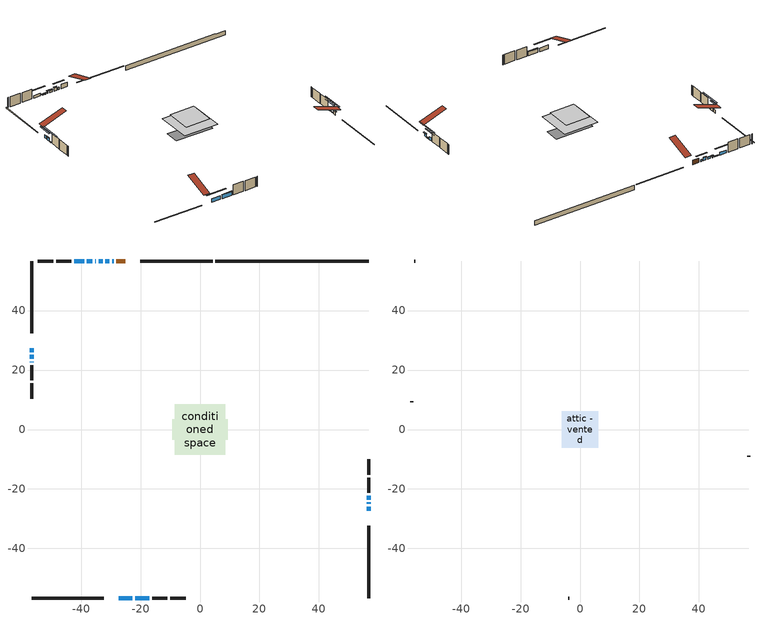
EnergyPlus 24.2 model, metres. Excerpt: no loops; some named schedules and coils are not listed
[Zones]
conditioned space
 floor outside (Floor1 construction): -2.4,-2.4 -2.4,2.4 2.4,2.4 2.4,-2.4 z0.77
 floor adiabatic (AdiabaticFloorConstruction): -8.48,-8.48 -8.48,8.48 8.48,8.48 8.48,-8.48 z3.21
 floor foundation (Slab1 construction): -9.37,-3.51 -9.37,3.51 9.37,3.51 9.37,-3.51 z-1.52
 wall outside (RimJoist1 construction): 4.24,56.68 -20.1,56.68 / -56.68,-56.68 -32.34,-56.68 / -56.68,56.68 -56.68,32.34 / 56.68,-56.68 56.68,-32.34 z0.77:1.07
 wall outside (AdiabaticWallConstruction 1): -25.12,56.68 -28.16,56.68 z0.77:2.8
 wall outside (AdiabaticWallConstruction): -29.08,56.68 -29.59,56.68 / -32.76,56.68 -34.08,56.68 / -35.01,56.68 -35.27,56.68 z0.77:1.79; -27.32,-56.68 -22.72,-56.68 z0.77:2.6; -56.68,27.33 -56.68,26.04 / 56.68,-23.55 56.68,-22.26 z0.77:2.3; 56.68,-27.33 56.68,-25.99 / -56.68,25.11 -56.68,23.77 z0.77:2.36; -30.52,56.68 -31.84,56.68 z0.77:2.34; -21.79,-56.68 -16.99,-56.68 z0.77:2.67; 56.68,-25.06 56.68,-24.48 / -56.68,22.85 -56.68,22.55 z0.77:1.12; -36.19,56.68 -38.02,56.68 z0.77:1.02; -38.95,56.68 -42.34,56.68 z0.77:2.12
 wall outside (Wall1 construction): -43.27,56.68 -48.4,56.68 / -16.07,-56.68 -10.94,-56.68 / -56.68,21.62 -56.68,16.49 / 56.68,-21.34 56.68,-16.21 z0.77:5.65
 wall outside (Wall2 construction): -49.33,56.68 -54.53,56.68 / -10.01,-56.68 -4.81,-56.68 / -56.68,15.57 -56.68,10.37 / 56.68,-15.28 56.68,-10.08 z0.77:5.65
 wall foundation (FoundationWall1 construction): 5.17,56.68,-1.52 5.17,56.68,0.77 51.53,56.68,0.77 51.53,56.68,0.71 56.68,56.68,0.71 56.68,56.68,-1.52
 window (WindowConstruction 8): -29.08,56.68 -29.59,56.68 z0.77:1.78
 window (WindowConstruction 2): -27.32,-56.68 -22.72,-56.68 z0.77:2.6
 window (WindowConstruction 3): -56.68,27.32 -56.68,26.04 z0.77:2.3
 window (WindowConstruction 4): 56.68,-27.32 56.68,-25.99 z0.77:2.36
 window (WindowConstruction 5): -30.52,56.68 -31.84,56.68 z0.77:2.34
 window (WindowConstruction 6): -21.79,-56.68 -16.99,-56.68 z0.77:2.67
 window (WindowConstruction 7): -56.68,25.11 -56.68,23.77 z0.77:2.36
 window (WindowConstruction 12): 56.68,-25.06 56.68,-24.48 z0.77:1.11
 window (WindowConstruction 13): -56.68,22.84 -56.68,22.55 z0.77:1.11
 window (WindowConstruction 9): -32.76,56.68 -34.08,56.68 z0.77:1.78
 window (WindowConstruction 10): -35.01,56.68 -35.26,56.68 z0.77:1.78
 window (WindowConstruction 11): -36.19,56.68 -38.02,56.68 z0.77:1.02
 window (WindowConstruction): 56.68,-23.55 56.68,-22.26 z0.77:2.3
 window (WindowConstruction 1): -38.95,56.68 -42.34,56.68 z0.77:2.12
 door (Door): -25.12,56.68 -28.16,56.68 z0.77:2.8
 ceiling adiabatic (AdiabaticFloorConstruction): 8.48,-8.48 8.48,8.48 -8.48,8.48 -8.48,-8.48 z3.21
attic - vented
 floor to conditioned space (Floor2 construction Reversed): -6.15,-6.15 -6.15,6.15 6.15,6.15 6.15,-6.15 z5.65
 wall outside (Wall3 construction): -55.46,56.68 -55.75,56.68 / -3.88,-56.68 -3.59,-56.68 / -56.68,9.44 -56.68,9.14 / 56.68,-9.15 56.68,-8.86 z0.77:5.65
 roof outside (Roof1 construction): -24.19,56.68,5.65 -24.19,44.71,9.64 -21.03,44.71,9.64 -21.03,56.68,5.65; -28.25,-56.68,5.65 -28.25,-44.71,9.64 -31.41,-44.71,9.64 -31.41,-56.68,5.65; -56.68,28.25,5.65 -44.71,28.25,9.64 -44.71,31.41,9.64 -56.68,31.41,5.65; 56.68,-28.25,5.65 44.71,-28.25,9.64 44.71,-31.41,9.64 56.68,-31.41,5.65
shading: -32.23,56.68 -26.45,56.68 -26.45,57.09 -32.23,57.09 z4.42; -20.08,-56.68 -29.96,-56.68 -29.96,-57.09 -20.08,-57.09 z5.24; -56.68,23.4 -56.68,29.96 -57.09,29.96 -57.09,23.4 z4.94; 56.68,-25.79 56.68,-27.53 57.09,-27.53 57.09,-25.79 z2.57; -32.04,56.68 -30.32,56.68 -30.32,57.09 -32.04,57.09 z2.54; -16.79,-56.68 -21.99,-56.68 -21.99,-57.09 -16.79,-57.09 z2.87; -56.68,23.57 -56.68,25.31 -57.09,25.31 -57.09,23.57 z2.57; 56.68,-19.4 56.68,-30.14 57.09,-30.14 57.09,-19.4 z6.2; -56.68,17.47 -56.68,27.92 -57.09,27.92 -57.09,17.47 z6.2; -34.28,56.68 -32.56,56.68 -32.56,57.09 -34.28,57.09 z1.99; -35.46,56.68 -34.81,56.68 -34.81,57.09 -35.46,57.09 z1.99; -38.22,56.68 -35.99,56.68 -35.99,57.09 -38.22,57.09 z1.22; 56.68,-19.63 56.68,-26.19 57.09,-26.19 57.09,-19.63 z4.94; -44.98,56.68 -36.31,56.68 -36.31,57.09 -44.98,57.09 z4.76
[Building]
Building 1: Terrain=Suburbs
[Site:Location]
Montreal Intl AP_QC: Latitude {deg}=45.47; Longitude {deg}=-73.74; Time Zone {hr}=-5; Elevation {m}=36; Keep Site Location Information=Yes
[Site:GroundTemperature:Shallow]
2.07863, -0.316383, -0.508184, 0.628371, 5.19101, 9.73239, 13.6695, 16.1636, 16.3755, 14.347, 10.5102, 6.10817
[Site:WaterMainsTemperature]
Calculation Method=Schedule; Temperature Schedule=mains temperature schedule
[Material] Roughness=Rough; Thermal Absorptance=0.9
Name | Thickness {m} | Conductivity {W/m-K} | Density {kg/m3} | Specific Heat {J/kg-K} | Solar Absorptance | Visible Absorptance
asphalt or fiberglass shingles | 0.00635 | 0.162714 | 1121.4 | 1465.45 | 0.84 | 0.84
ceiling loosefill ins | 0.254 | 0.0480833 | 16.02 | 1046.75 | 0.7 | 0.7
ceiling stud and cavity | 0.1397 | 0.0997951 | 65.682 | 1177.47 | 0.7 | 0.7
concrete 4.0 in. | 0.1016 | 1.803125 | 2242.8 | 837.4 | 0.7 | 0.7
concrete 8.0 in. | 0.2032 | 1.803125 | 2242.8 | 837.4 | 0.7 | 0.7
door material | 0.04445 | 0.0451087 | 512.64 | 1214.23 | 0.7 | 0.7
exterior vertical ins | 0.0713252 | 0.029427 | 32.04 | 1214.23 | 0.7 | 0.7
floor covering | 0.0127 | 0.0433444 | 54.468 | 1339.84 | 0.6 | 0.6
floor rigid ins; rim joist rigid ins; wall rigid ins | 0.051816 | 0.029427 | 32.04 | 1214.23 | 0.7 | 0.7
floor rigid ins 1; wall rigid ins 1 | 0.512978 | 0.029427 | 32.04 | 1214.23 | 0.7 | 0.7
floor stud and cavity | 0.1397 | 0.0954497 | 92.3553 | 1139.71 | 0.7 | 0.7
floor stud and cavity 1 | 0.1397 | 1.75129 | 37.0049 | 1207.88 | 0.7 | 0.7
furniture material conditioned space 1 | 0.1524 | 0.115458 | 640.8 | 1214.23 | 0.6 | 0.6
gypsum board | 0.0127 | 0.160291 | 801 | 837.4 | 0.6 | 0.6
gypsum board 1 | 0.0127 | 0.160291 | 801 | 837.4 | 0.7 | 0.7
osb sheathing 0.5 in. | 0.0127 | 0.115458 | 512.64 | 1214.23 | 0.7 | 0.7
osb sheathing 0.75 in. | 0.01905 | 0.115458 | 512.64 | 1214.23 | 0.7 | 0.7
osb sheathing 2.0 in. | 0.0508 | 0.115458 | 512.64 | 1214.23 | 0.7 | 0.7
rim joist stud and cavity | 0.0508 | 0.0347766 | 125.044 | 1163.47 | 0.6 | 0.6
slab rigid ins | 0.0444954 | 0.029427 | 32.04 | 1214.23 | 0.7 | 0.7
wall stud and cavity | 0.1397 | 0.157732 | 139.0536 | 1170.24 | 0.7 | 0.7
wall stud and cavity 1 | 0.1397 | 0.158362 | 139.0536 | 1170.24 | 0.7 | 0.7
wall stud and cavity 2 | 0.0889 | 6.1454 | 50.32683 | 1063.81 | 0.6 | 0.6
wall stud and cavity 3 | 0.0889 | 0.380278 | 52.3479 | 1209.89 | 0.7 | 0.7
wall stud and cavity 4 | 0.0889 | 0.391764 | 83.0341 | 1211.67 | 0.7 | 0.7
wood siding | 0.0254 | 0.102417 | 544.68 | 1172.36 | 0.74 | 0.74
wood siding 1 | 0.00254 | 0.102417 | 544.68 | 1172.36 | 0.74 | 0.74
wood siding 2; wood siding 3; wood siding 4 | 0.0254 | 0.102417 | 544.68 | 1172.36 | 0.7 | 0.7
[WindowMaterial:SimpleGlazingSystem]
Name | U-Factor {W/m2-K} | Solar Heat Gain Coefficient
WindowMaterial | 2.9077 | 0.68
WindowMaterial 1 | 2.91963 | 0.67
WindowMaterial 2 | 3.44427 | 0.71
WindowMaterial 3 | 2.904297 | 0.68
WindowMaterial 4 | 2.906 | 0.68
WindowMaterial 5 | 3.420995 | 0.71
WindowMaterial 6 | 3.09962 | 0.49
WindowMaterial 7 | 2.92644 | 0.66
WindowMaterial 8 | 3.10416 | 0.5
WindowMaterial 9 | 5.76658 | 0.53
[Construction]
AdiabaticFloorConstruction: floor stud and cavity 1, floor rigid ins 1, osb sheathing 0.75 in., floor covering
AdiabaticWallConstruction: wood siding 3, wall rigid ins 1, wall stud and cavity 3, gypsum board
AdiabaticWallConstruction 1: wood siding 4, wall rigid ins 1, wall stud and cavity 3, gypsum board
Door: door material
Floor1 construction: floor stud and cavity, floor rigid ins, osb sheathing 0.75 in., floor covering
Floor2 construction Reversed: gypsum board, ceiling stud and cavity, ceiling loosefill ins
FoundationWall1 construction: concrete 8.0 in., gypsum board 1
furniture construction conditioned space 1: furniture material conditioned space 1
PartitionWallConstruction: gypsum board, wall stud and cavity 4, gypsum board
RimJoist1 construction: wood siding 2, rim joist rigid ins, osb sheathing 2.0 in., rim joist stud and cavity
Roof1 construction: asphalt or fiberglass shingles
Slab1 construction: slab rigid ins, concrete 4.0 in.
Wall1 construction: wood siding, wall rigid ins, osb sheathing 0.5 in., wall stud and cavity, gypsum board
Wall2 construction: wood siding, wall rigid ins, osb sheathing 0.5 in., wall stud and cavity 1, gypsum board
Wall3 construction: wood siding 1, wall stud and cavity 2
WindowConstruction; WindowConstruction 3: WindowMaterial
WindowConstruction 1: WindowMaterial 1
WindowConstruction 10; WindowConstruction 8: WindowMaterial 6
WindowConstruction 11: WindowMaterial 8
WindowConstruction 12; WindowConstruction 13: WindowMaterial 9
WindowConstruction 2: WindowMaterial 2
WindowConstruction 4; WindowConstruction 7: WindowMaterial 3
WindowConstruction 5: WindowMaterial 4
WindowConstruction 6: WindowMaterial 5
WindowConstruction 9: WindowMaterial 7
[Zone] Multiplier=1; Part of Total Floor Area=Yes
Name | Volume {m3}
attic - vented | 97.8527
conditioned space | 1047.8
[Space]
Name | Zone | Volume {m3}
attic - vented 1 | attic - vented | 97.8527
conditioned space 1 | conditioned space | 1047.8
[ZoneInfiltration:EffectiveLeakageArea]
infil attic - vented 1: Zone or Space=attic - vented 1; Schedule=Always On Discrete; Effective Air Leakage Area {cm2}=6042.4; Stack Coefficient=0.000616608; Wind Coefficient=1.67774e-05
[ZoneMixing]
whole house fan mix: Zone or Space=attic - vented; Schedule=Always On Continuous; Design Flow Rate Calculation Method=Flow/Zone; Design Flow Rate {m3/s}=0; Source Zone or Space=conditioned space
[SurfaceProperty:ExposedFoundationPerimeter]
Slab1: Exposed Perimeter Calculation Method=TotalExposedPerimeter; Total Exposed Perimeter {m}=51.511
[InternalMass] Zone or ZoneList=conditioned space; Space or SpaceList=conditioned space 1
Name | Construction | Surface Area {m2}
furniture mass conditioned space 1 | furniture construction conditioned space 1 | 176.844
partition wall mass | PartitionWallConstruction | 442.11
[Lights]
interior lighting: Zone or ZoneList or Space or SpaceList=conditioned space 1; Schedule=interior lighting schedule; Design Level Calculation Method=LightingLevel; Lighting Level {W}=343.2; Return Air Fraction=0; Fraction Radiant=0.6; Fraction Visible=0.2; Fraction Replaceable=1
[People]
occupants: Zone or ZoneList or Space or SpaceList=conditioned space 1; Number of People Schedule=occupants schedule; Number of People Calculation Method=People; Number of People=3; Fraction Radiant=0.314171; Sensible Heat Fraction=0.56303; Activity Level Schedule=occupants activity schedule; Carbon Dioxide Generation Rate {m3/s-W}=0; Enable ASHRAE 55 Comfort Warnings=No; Mean Radiant Temperature Calculation Type=EnclosureAveraged
[ElectricEquipment] Zone or ZoneList or Space or SpaceList=conditioned space 1; Design Level Calculation Method=EquipmentLevel
Name | Schedule | Design Level {W} | Fraction Latent | Fraction Radiant | Fraction Lost
clothes dryer | clothes dryer schedule | 140.772 | 0.015 | 0.081 | 0.85
clothes washer | clothes washer schedule | 32.1985 | 0.03 | 0.162 | 0.7
cooking range | cooking range schedule | 215.147 | 0.08 | 0.432 | 0.2
dishwasher | dishwasher schedule | 66.8632 | 0.3 | 0.18 | 0.4
fridge | fridge schedule | 72.9452 | 0 | 0.6 | 0
mech vent house fan | mech vent house fan schedule | 14.2 | 0 | 0 | 1
mech vent house fan cfis | mech vent house fan cfis schedule | 0 | 0 | 0 | 0
misc plug loads | misc plug loads schedule | 494.7 | 0.045 | 0.513 | 0.1
whole house fan | Always On Discrete | 0 | 0 | 0 | 1
[OtherEquipment] Zone or ZoneList or Space or SpaceList=conditioned space 1; Design Level Calculation Method=EquipmentLevel
Name | Fuel Type | Schedule | Design Level {W} | Fraction Latent | Fraction Radiant | Fraction Lost
clothes dryer 1 | Electricity | clothes dryer schedule | 0 | 0.015 | 0.081 | 0.85
cooking range 1 | Electricity | cooking range schedule | 0 | 0.08 | 0.432 | 0.2
general water use latent | None | general water use schedule | 62.594 | 1 | 0 | 0
general water use sensible | None | general water use schedule | -61.6891 | 0 | 0.6 | 0
mech vent house fan latent load | None | Always On Discrete | 0 | 1 | 0 | 0
mech vent house fan sensible load | None | Always On Discrete | 0 | 0 | 0 | 0
water heater energy adjustment1 | Electricity | Always On Discrete | 0.01 | 0 | 0 | 1
[ZoneInfiltration:DesignFlowRate] Zone or ZoneList or Space or SpaceList=conditioned space 1; Schedule=Always On Discrete; Design Flow Rate Calculation Method=Flow/Zone; Design Flow Rate {m3/s}=0
infil flow; natural vent flow; whole house fan flow
[ZoneControl:Thermostat]
conditioned space Thermostat: Zone or ZoneList=conditioned space; Control Type Schedule=conditioned space Thermostat Schedule; Control 1=conditioned space temperature setpoint; Temperature Difference Between Cutout And Setpoint {deltaC}=0
[ThermostatSetpoint:DualSetpoint]
conditioned space temperature setpoint: Heating Setpoint Temperature Schedule=heating setpoint; Cooling Setpoint Temperature Schedule=cooling setpoint
[AirLoopHVAC:UnitarySystem]
unit heater unitary system: Control Type=Load; Controlling Zone or Thermostat Location=conditioned space; Dehumidification Control Type=None; Availability Schedule=Always On Discrete; Supply Fan=unit heater supply fan; Fan Placement=BlowThrough; Supply Air Fan Operating Mode Schedule=unit heater auto fan schedule; Heating Coil=unit heater htg coil; DX Heating Coil Sizing Ratio=1; Use DOAS DX Cooling Coil=No; Minimum Supply Air Temperature {C}=2; Latent Load Control=SensibleOnlyLoadControl; Cooling Supply Air Flow Rate Method=None; Heating Supply Air Flow Rate Method=SupplyAirFlowRate; Heating Supply Air Flow Rate {m3/s}=0.00141584; No Load Supply Air Flow Rate Method=SupplyAirFlowRate; No Load Supply Air Flow Rate {m3/s}=0; No Load Supply Air Flow Rate Control Set To Low Speed=Yes; Maximum Supply Air Temperature {C}=48.8889; Maximum Outdoor Dry-Bulb Temperature for Supplemental Heater Operation {C}=21; Ancillary On-Cycle Electric Power {W}=0; Ancillary Off-Cycle Electric Power {W}=0
[Zone equipment]
conditioned space: electric baseboard, unit heater unitary system
[Foundation:Kiva]
Foundation Kiva 1: Initial Indoor Air Temperature {C}=20; Wall Height Above Grade {m}=0.769986; Wall Depth Below Slab {m}=0.2032; Custom Block Material Name 1=exterior vertical ins; Custom Block Depth 1 {m}=2.28999; Custom Block X Position 1 {m}=0.2159; Custom Block Z Position 1 {m}=0
[Foundation:Kiva:Settings]
Soil Conductivity {W/m-K}=0.849921; Soil Density {kg/m3}=1842.3; Soil Specific Heat {J/kg-K}=418.7; Ground Solar Absorptivity=0.9; Ground Thermal Absorptivity=0.9; Ground Surface Roughness {m}=0.03; Far-Field Width {m}=40; Deep-Ground Boundary Condition=ZeroFlux; Deep-Ground Depth {m}=40; Minimum Cell Dimension {m}=0.2; Maximum Cell Growth Coefficient=3; Simulation Timestep=Timestep
[Exterior:Lights]
exterior lighting: Schedule=exterior lighting schedule; Design Level {W}=75.6
[EnergyManagementSystem:Sensor] Output:Variable or Output:Meter Index Key=conditioned space
Name | Output:Variable or Output:Meter
conditioned_space_clg_unmet_s | Zone Cooling Setpoint Not Met Time
conditioned_space_htg_unmet_s | Zone Heating Setpoint Not Met Time
fridge_tin_s; tin_s; tin_s_1 | Zone Mean Air Temperature
tout_s | Zone Outdoor Air Drybulb Temperature
win_s | Zone Air Humidity Ratio
[Schedule:Constant]
Name | Hourly Value
Always On Continuous; mech vent house fan schedule; mech vent house fan cfis schedule; Always On Discrete | 1
occupants activity schedule | 117.228
fridge schedule; unit heater auto fan schedule | 0
[Schedule:Week:Daily]
interior lighting schedule Week Rule - Jan1-Jan27: interior lighting schedule day, interior lighting schedule day, interior lighting schedule day, interior lighting schedule day, interior lighting schedule day, interior lighting schedule day, interior lighting schedule day, interior lighting schedule default day, interior lighting schedule default day, interior lighting schedule default day, interior lighting schedule default day, interior lighting schedule default day
interior lighting schedule Week Rule - Jan28-Feb3: interior lighting schedule day, interior lighting schedule day, interior lighting schedule day, interior lighting schedule day, interior lighting schedule day 1, interior lighting schedule day 1, interior lighting schedule day 1, interior lighting schedule default day, interior lighting schedule default day, interior lighting schedule default day, interior lighting schedule default day, interior lighting schedule default day
interior lighting schedule Week Rule - Feb4-Feb24: interior lighting schedule day 1, interior lighting schedule day 1, interior lighting schedule day 1, interior lighting schedule day 1, interior lighting schedule day 1, interior lighting schedule day 1, interior lighting schedule day 1, interior lighting schedule default day, interior lighting schedule default day, interior lighting schedule default day, interior lighting schedule default day, interior lighting schedule default day
interior lighting schedule Week Rule - Feb25-Mar3: interior lighting schedule day 1, interior lighting schedule day 1, interior lighting schedule day 1, interior lighting schedule day 1, interior lighting schedule day 2, interior lighting schedule day 2, interior lighting schedule day 2, interior lighting schedule default day, interior lighting schedule default day, interior lighting schedule default day, interior lighting schedule default day, interior lighting schedule default day
interior lighting schedule Week Rule - Mar4-Mar31: interior lighting schedule day 2, interior lighting schedule day 2, interior lighting schedule day 2, interior lighting schedule day 2, interior lighting schedule day 2, interior lighting schedule day 2, interior lighting schedule day 2, interior lighting schedule default day, interior lighting schedule default day, interior lighting schedule default day, interior lighting schedule default day, interior lighting schedule default day
interior lighting schedule Week Rule - Apr1-Apr28: interior lighting schedule day 3, interior lighting schedule day 3, interior lighting schedule day 3, interior lighting schedule day 3, interior lighting schedule day 3, interior lighting schedule day 3, interior lighting schedule day 3, interior lighting schedule default day, interior lighting schedule default day, interior lighting schedule default day, interior lighting schedule default day, interior lighting schedule default day
interior lighting schedule Week Rule - Apr29-May5: interior lighting schedule day 3, interior lighting schedule day 3, interior lighting schedule day 4, interior lighting schedule day 4, interior lighting schedule day 4, interior lighting schedule day 4, interior lighting schedule day 4, interior lighting schedule default day, interior lighting schedule default day, interior lighting schedule default day, interior lighting schedule default day, interior lighting schedule default day
interior lighting schedule Week Rule - May6-May26: interior lighting schedule day 4, interior lighting schedule day 4, interior lighting schedule day 4, interior lighting schedule day 4, interior lighting schedule day 4, interior lighting schedule day 4, interior lighting schedule day 4, interior lighting schedule default day, interior lighting schedule default day, interior lighting schedule default day, interior lighting schedule default day, interior lighting schedule default day
interior lighting schedule Week Rule - May27-Jun2: interior lighting schedule day 4, interior lighting schedule day 4, interior lighting schedule day 4, interior lighting schedule day 4, interior lighting schedule day 4, interior lighting schedule day 5, interior lighting schedule day 5, interior lighting schedule default day, interior lighting schedule default day, interior lighting schedule default day, interior lighting schedule default day, interior lighting schedule default day
interior lighting schedule Week Rule - Jun3-Jun30: interior lighting schedule day 5, interior lighting schedule day 5, interior lighting schedule day 5, interior lighting schedule day 5, interior lighting schedule day 5, interior lighting schedule day 5, interior lighting schedule day 5, interior lighting schedule default day, interior lighting schedule default day, interior lighting schedule default day, interior lighting schedule default day, interior lighting schedule default day
interior lighting schedule Week Rule - Jul1-Jul28: interior lighting schedule day 6, interior lighting schedule day 6, interior lighting schedule day 6, interior lighting schedule day 6, interior lighting schedule day 6, interior lighting schedule day 6, interior lighting schedule day 6, interior lighting schedule default day, interior lighting schedule default day, interior lighting schedule default day, interior lighting schedule default day, interior lighting schedule default day
interior lighting schedule Week Rule - Jul29-Aug4: interior lighting schedule day 6, interior lighting schedule day 6, interior lighting schedule day 6, interior lighting schedule day 7, interior lighting schedule day 7, interior lighting schedule day 7, interior lighting schedule day 7, interior lighting schedule default day, interior lighting schedule default day, interior lighting schedule default day, interior lighting schedule default day, interior lighting schedule default day
interior lighting schedule Week Rule - Aug5-Aug25: interior lighting schedule day 7, interior lighting schedule day 7, interior lighting schedule day 7, interior lighting schedule day 7, interior lighting schedule day 7, interior lighting schedule day 7, interior lighting schedule day 7, interior lighting schedule default day, interior lighting schedule default day, interior lighting schedule default day, interior lighting schedule default day, interior lighting schedule default day
interior lighting schedule Week Rule - Aug26-Sep1: interior lighting schedule day 7, interior lighting schedule day 7, interior lighting schedule day 7, interior lighting schedule day 7, interior lighting schedule day 7, interior lighting schedule day 7, interior lighting schedule day 8, interior lighting schedule default day, interior lighting schedule default day, interior lighting schedule default day, interior lighting schedule default day, interior lighting schedule default day
interior lighting schedule Week Rule - Sep2-Sep29: interior lighting schedule day 8, interior lighting schedule day 8, interior lighting schedule day 8, interior lighting schedule day 8, interior lighting schedule day 8, interior lighting schedule day 8, interior lighting schedule day 8, interior lighting schedule default day, interior lighting schedule default day, interior lighting schedule default day, interior lighting schedule default day, interior lighting schedule default day
interior lighting schedule Week Rule - Sep30-Oct6: interior lighting schedule day 8, interior lighting schedule day 9, interior lighting schedule day 9, interior lighting schedule day 9, interior lighting schedule day 9, interior lighting schedule day 9, interior lighting schedule day 9, interior lighting schedule default day, interior lighting schedule default day, interior lighting schedule default day, interior lighting schedule default day, interior lighting schedule default day
interior lighting schedule Week Rule - Oct7-Oct27: interior lighting schedule day 9, interior lighting schedule day 9, interior lighting schedule day 9, interior lighting schedule day 9, interior lighting schedule day 9, interior lighting schedule day 9, interior lighting schedule day 9, interior lighting schedule default day, interior lighting schedule default day, interior lighting schedule default day, interior lighting schedule default day, interior lighting schedule default day
interior lighting schedule Week Rule - Oct28-Nov3: interior lighting schedule day 9, interior lighting schedule day 9, interior lighting schedule day 9, interior lighting schedule day 9, interior lighting schedule day 10, interior lighting schedule day 10, interior lighting schedule day 10, interior lighting schedule default day, interior lighting schedule default day, interior lighting schedule default day, interior lighting schedule default day, interior lighting schedule default day
interior lighting schedule Week Rule - Nov4-Nov24: interior lighting schedule day 10, interior lighting schedule day 10, interior lighting schedule day 10, interior lighting schedule day 10, interior lighting schedule day 10, interior lighting schedule day 10, interior lighting schedule day 10, interior lighting schedule default day, interior lighting schedule default day, interior lighting schedule default day, interior lighting schedule default day, interior lighting schedule default day
interior lighting schedule Week Rule - Nov25-Dec1: interior lighting schedule day 10, interior lighting schedule day 10, interior lighting schedule day 10, interior lighting schedule day 10, interior lighting schedule day 10, interior lighting schedule day 10, interior lighting schedule day 11, interior lighting schedule default day, interior lighting schedule default day, interior lighting schedule default day, interior lighting schedule default day, interior lighting schedule default day
interior lighting schedule Week Rule - Dec2-Dec31: interior lighting schedule day 11, interior lighting schedule day 11, interior lighting schedule day 11, interior lighting schedule day 11, interior lighting schedule day 11, interior lighting schedule day 11, interior lighting schedule day 11, interior lighting schedule default day, interior lighting schedule default day, interior lighting schedule default day, interior lighting schedule default day, interior lighting schedule default day
occupants schedule Week Rule - Jan1-Dec31: occupants schedule day, occupants schedule day, occupants schedule day, occupants schedule day, occupants schedule day, occupants schedule day, occupants schedule day, occupants schedule default day, occupants schedule default day, occupants schedule default day, occupants schedule default day, occupants schedule default day
clothes dryer schedule Week Rule - Jan1-Dec31: clothes dryer schedule day, clothes dryer schedule day, clothes dryer schedule day, clothes dryer schedule day, clothes dryer schedule day, clothes dryer schedule day, clothes dryer schedule day, clothes dryer schedule default day, clothes dryer schedule default day, clothes dryer schedule default day, clothes dryer schedule default day, clothes dryer schedule default day
clothes washer schedule Week Rule - Jan1-Dec31: clothes washer schedule day, clothes washer schedule day, clothes washer schedule day, clothes washer schedule day, clothes washer schedule day, clothes washer schedule day, clothes washer schedule day, clothes washer schedule default day, clothes washer schedule default day, clothes washer schedule default day, clothes washer schedule default day, clothes washer schedule default day
cooking range schedule Week Rule - Jan1-Dec31: cooking range schedule day, cooking range schedule day, cooking range schedule day, cooking range schedule day, cooking range schedule day, cooking range schedule day, cooking range schedule day, cooking range schedule default day, cooking range schedule default day, cooking range schedule default day, cooking range schedule default day, cooking range schedule default day
dishwasher schedule Week Rule - Jan1-Dec31: dishwasher schedule day, dishwasher schedule day, dishwasher schedule day, dishwasher schedule day, dishwasher schedule day, dishwasher schedule day, dishwasher schedule day, dishwasher schedule default day, dishwasher schedule default day, dishwasher schedule default day, dishwasher schedule default day, dishwasher schedule default day
misc plug loads schedule Week Rule - Jan1-Dec31: misc plug loads schedule day, misc plug loads schedule day, misc plug loads schedule day, misc plug loads schedule day, misc plug loads schedule day, misc plug loads schedule day, misc plug loads schedule day, misc plug loads schedule default day, misc plug loads schedule default day, misc plug loads schedule default day, misc plug loads schedule default day, misc plug loads schedule default day
general water use schedule Week Rule - Jan1-Dec31: general water use schedule day, general water use schedule day, general water use schedule day, general water use schedule day, general water use schedule day, general water use schedule day, general water use schedule day, general water use schedule default day, general water use schedule default day, general water use schedule default day, general water use schedule default day, general water use schedule default day
exterior lighting schedule Week Rule - Jan1-Jan27: exterior lighting schedule day, exterior lighting schedule day, exterior lighting schedule day, exterior lighting schedule day, exterior lighting schedule day, exterior lighting schedule day, exterior lighting schedule day, exterior lighting schedule default day, exterior lighting schedule default day, exterior lighting schedule default day, exterior lighting schedule default day, exterior lighting schedule default day
exterior lighting schedule Week Rule - Jan28-Feb3: exterior lighting schedule day, exterior lighting schedule day, exterior lighting schedule day, exterior lighting schedule day, exterior lighting schedule day 1, exterior lighting schedule day 1, exterior lighting schedule day 1, exterior lighting schedule default day, exterior lighting schedule default day, exterior lighting schedule default day, exterior lighting schedule default day, exterior lighting schedule default day
exterior lighting schedule Week Rule - Feb4-Feb24: exterior lighting schedule day 1, exterior lighting schedule day 1, exterior lighting schedule day 1, exterior lighting schedule day 1, exterior lighting schedule day 1, exterior lighting schedule day 1, exterior lighting schedule day 1, exterior lighting schedule default day, exterior lighting schedule default day, exterior lighting schedule default day, exterior lighting schedule default day, exterior lighting schedule default day
exterior lighting schedule Week Rule - Feb25-Mar3: exterior lighting schedule day 1, exterior lighting schedule day 1, exterior lighting schedule day 1, exterior lighting schedule day 1, exterior lighting schedule day 2, exterior lighting schedule day 2, exterior lighting schedule day 2, exterior lighting schedule default day, exterior lighting schedule default day, exterior lighting schedule default day, exterior lighting schedule default day, exterior lighting schedule default day
exterior lighting schedule Week Rule - Mar4-Mar31: exterior lighting schedule day 2, exterior lighting schedule day 2, exterior lighting schedule day 2, exterior lighting schedule day 2, exterior lighting schedule day 2, exterior lighting schedule day 2, exterior lighting schedule day 2, exterior lighting schedule default day, exterior lighting schedule default day, exterior lighting schedule default day, exterior lighting schedule default day, exterior lighting schedule default day
exterior lighting schedule Week Rule - Apr1-Apr28: exterior lighting schedule day 3, exterior lighting schedule day 3, exterior lighting schedule day 3, exterior lighting schedule day 3, exterior lighting schedule day 3, exterior lighting schedule day 3, exterior lighting schedule day 3, exterior lighting schedule default day, exterior lighting schedule default day, exterior lighting schedule default day, exterior lighting schedule default day, exterior lighting schedule default day
exterior lighting schedule Week Rule - Apr29-May5: exterior lighting schedule day 3, exterior lighting schedule day 3, exterior lighting schedule day 4, exterior lighting schedule day 4, exterior lighting schedule day 4, exterior lighting schedule day 4, exterior lighting schedule day 4, exterior lighting schedule default day, exterior lighting schedule default day, exterior lighting schedule default day, exterior lighting schedule default day, exterior lighting schedule default day
exterior lighting schedule Week Rule - May6-May26: exterior lighting schedule day 4, exterior lighting schedule day 4, exterior lighting schedule day 4, exterior lighting schedule day 4, exterior lighting schedule day 4, exterior lighting schedule day 4, exterior lighting schedule day 4, exterior lighting schedule default day, exterior lighting schedule default day, exterior lighting schedule default day, exterior lighting schedule default day, exterior lighting schedule default day
exterior lighting schedule Week Rule - May27-Jun2: exterior lighting schedule day 4, exterior lighting schedule day 4, exterior lighting schedule day 4, exterior lighting schedule day 4, exterior lighting schedule day 4, exterior lighting schedule day 5, exterior lighting schedule day 5, exterior lighting schedule default day, exterior lighting schedule default day, exterior lighting schedule default day, exterior lighting schedule default day, exterior lighting schedule default day
exterior lighting schedule Week Rule - Jun3-Jun30: exterior lighting schedule day 5, exterior lighting schedule day 5, exterior lighting schedule day 5, exterior lighting schedule day 5, exterior lighting schedule day 5, exterior lighting schedule day 5, exterior lighting schedule day 5, exterior lighting schedule default day, exterior lighting schedule default day, exterior lighting schedule default day, exterior lighting schedule default day, exterior lighting schedule default day
exterior lighting schedule Week Rule - Jul1-Jul28: exterior lighting schedule day 6, exterior lighting schedule day 6, exterior lighting schedule day 6, exterior lighting schedule day 6, exterior lighting schedule day 6, exterior lighting schedule day 6, exterior lighting schedule day 6, exterior lighting schedule default day, exterior lighting schedule default day, exterior lighting schedule default day, exterior lighting schedule default day, exterior lighting schedule default day
exterior lighting schedule Week Rule - Jul29-Aug4: exterior lighting schedule day 6, exterior lighting schedule day 6, exterior lighting schedule day 6, exterior lighting schedule day 7, exterior lighting schedule day 7, exterior lighting schedule day 7, exterior lighting schedule day 7, exterior lighting schedule default day, exterior lighting schedule default day, exterior lighting schedule default day, exterior lighting schedule default day, exterior lighting schedule default day
exterior lighting schedule Week Rule - Aug5-Aug25: exterior lighting schedule day 7, exterior lighting schedule day 7, exterior lighting schedule day 7, exterior lighting schedule day 7, exterior lighting schedule day 7, exterior lighting schedule day 7, exterior lighting schedule day 7, exterior lighting schedule default day, exterior lighting schedule default day, exterior lighting schedule default day, exterior lighting schedule default day, exterior lighting schedule default day
[Schedule:Year]
interior lighting schedule: interior lighting schedule Week Rule - Jan1-Jan27, 1, 1, 1, 27, interior lighting schedule Week Rule - Jan28-Feb3, 1, 28, 2, 3, interior lighting schedule Week Rule - Feb4-Feb24, 2, 4, 2, 24, interior lighting schedule Week Rule - Feb25-Mar3, 2, 25, 3, 3, interior lighting schedule Week Rule - Mar4-Mar31, 3, 4, 3, 31, interior lighting schedule Week Rule - Apr1-Apr28, 4, 1, 4, 28, interior lighting schedule Week Rule - Apr29-May5, 4, 29, 5, 5, interior lighting schedule Week Rule - May6-May26, 5, 6, 5, 26, interior lighting schedule Week Rule - May27-Jun2, 5, 27, 6, 2, interior lighting schedule Week Rule - Jun3-Jun30, 6, 3, 6, 30, interior lighting schedule Week Rule - Jul1-Jul28, 7, 1, 7, 28, interior lighting schedule Week Rule - Jul29-Aug4, 7, 29, 8, 4, interior lighting schedule Week Rule - Aug5-Aug25, 8, 5, 8, 25, interior lighting schedule Week Rule - Aug26-Sep1, 8, 26, 9, 1, interior lighting schedule Week Rule - Sep2-Sep29, 9, 2, 9, 29, interior lighting schedule Week Rule - Sep30-Oct6, 9, 30, 10, 6, interior lighting schedule Week Rule - Oct7-Oct27, 10, 7, 10, 27, interior lighting schedule Week Rule - Oct28-Nov3, 10, 28, 11, 3, interior lighting schedule Week Rule - Nov4-Nov24, 11, 4, 11, 24, interior lighting schedule Week Rule - Nov25-Dec1, 11, 25, 12, 1, interior lighting schedule Week Rule - Dec2-Dec31, 12, 2, 12, 31
occupants schedule: occupants schedule Week Rule - Jan1-Dec31, 1, 1, 12, 31
clothes dryer schedule: clothes dryer schedule Week Rule - Jan1-Dec31, 1, 1, 12, 31
clothes washer schedule: clothes washer schedule Week Rule - Jan1-Dec31, 1, 1, 12, 31
cooking range schedule: cooking range schedule Week Rule - Jan1-Dec31, 1, 1, 12, 31
dishwasher schedule: dishwasher schedule Week Rule - Jan1-Dec31, 1, 1, 12, 31
misc plug loads schedule: misc plug loads schedule Week Rule - Jan1-Dec31, 1, 1, 12, 31
general water use schedule: general water use schedule Week Rule - Jan1-Dec31, 1, 1, 12, 31
exterior lighting schedule: exterior lighting schedule Week Rule - Jan1-Jan27, 1, 1, 1, 27, exterior lighting schedule Week Rule - Jan28-Feb3, 1, 28, 2, 3, exterior lighting schedule Week Rule - Feb4-Feb24, 2, 4, 2, 24, exterior lighting schedule Week Rule - Feb25-Mar3, 2, 25, 3, 3, exterior lighting schedule Week Rule - Mar4-Mar31, 3, 4, 3, 31, exterior lighting schedule Week Rule - Apr1-Apr28, 4, 1, 4, 28, exterior lighting schedule Week Rule - Apr29-May5, 4, 29, 5, 5, exterior lighting schedule Week Rule - May6-May26, 5, 6, 5, 26, exterior lighting schedule Week Rule - May27-Jun2, 5, 27, 6, 2, exterior lighting schedule Week Rule - Jun3-Jun30, 6, 3, 6, 30, exterior lighting schedule Week Rule - Jul1-Jul28, 7, 1, 7, 28, exterior lighting schedule Week Rule - Jul29-Aug4, 7, 29, 8, 4, exterior lighting schedule Week Rule - Aug5-Aug25, 8, 5, 8, 25, exterior lighting schedule Week Rule - Aug26-Sep1, 8, 26, 9, 1, exterior lighting schedule Week Rule - Sep2-Sep29, 9, 2, 9, 29, exterior lighting schedule Week Rule - Sep30-Oct6, 9, 30, 10, 6, exterior lighting schedule Week Rule - Oct7-Oct27, 10, 7, 10, 27, exterior lighting schedule Week Rule - Oct28-Nov3, 10, 28, 11, 3, exterior lighting schedule Week Rule - Nov4-Nov24, 11, 4, 11, 24, exterior lighting schedule Week Rule - Nov25-Dec1, 11, 25, 12, 1, exterior lighting schedule Week Rule - Dec2-Dec31, 12, 2, 12, 31
[Schedule:Compact]
conditioned space Thermostat Schedule: Through: 12/31, For: AllDays, Until: 24:00, 4
mains temperature schedule: Through: 01/01, For: AllDays, Until: 24:00, 6.56833, Through: 01/02, For: AllDays, Until: 24:00, 6.48722, Through: 01/03, For: AllDays, Until: 24:00, 6.40722, Through: 01/04, For: AllDays, Until: 24:00, 6.32889, Through: 01/05, For: AllDays, Until: 24:00, 6.25167, Through: 01/06, For: AllDays, Until: 24:00, 6.17611, Through: 01/07, For: AllDays, Until: 24:00, 6.10222, Through: 01/08, For: AllDays, Until: 24:00, 6.02944, Through: 01/09, For: AllDays, Until: 24:00, 5.95833, Through: 01/10, For: AllDays, Until: 24:00, 5.88889, Through: 01/11, For: AllDays, Until: 24:00, 5.82056, Through: 01/12, For: AllDays, Until: 24:00, 5.75444, Through: 01/13, For: AllDays, Until: 24:00, 5.68944, Through: 01/14, For: AllDays, Until: 24:00, 5.62611, Through: 01/15, For: AllDays, Until: 24:00, 5.56444, Through: 01/16, For: AllDays, Until: 24:00, 5.50444, Through: 01/17, For: AllDays, Until: 24:00, 5.44611, Through: 01/18, For: AllDays, Until: 24:00, 5.38944, Through: 01/19, For: AllDays, Until: 24:00, 5.33389, Through: 01/20, For: AllDays, Until: 24:00, 5.28111, Through: 01/21, For: AllDays, Until: 24:00, 5.22944, Through: 01/22, For: AllDays, Until: 24:00, 5.17944, Through: 01/23, For: AllDays, Until: 24:00, 5.13111, Through: 01/24, For: AllDays, Until: 24:00, 5.085, Through: 01/25, For: AllDays, Until: 24:00, 5.04056, Through: 01/26, For: AllDays, Until: 24:00, 4.99778, Through: 01/27, For: AllDays, Until: 24:00, 4.95667, Through: 01/28, For: AllDays, Until: 24:00, 4.91778, Through: 01/29, For: AllDays, Until: 24:00, 4.88056, Through: 01/30, For: AllDays, Until: 24:00, 4.845, Through: 01/31, For: AllDays, Until: 24:00, 4.81167, Through: 02/01, For: AllDays, Until: 24:00, 4.77944, Through: 02/02, For: AllDays, Until: 24:00, 4.75, Through: 02/03, For: AllDays, Until: 24:00, 4.72167, Through: 02/04, For: AllDays, Until: 24:00, 4.69611, Through: 02/05, For: AllDays, Until: 24:00, 4.67167, Through: 02/06, For: AllDays, Until: 24:00, 4.64944, Through: 02/07, For: AllDays, Until: 24:00, 4.62889, Through: 02/08, For: AllDays, Until: 24:00, 4.61056, Through: 02/09, For: AllDays, Until: 24:00, 4.59389, Through: 02/10, For: AllDays, Until: 24:00, 4.57944, Through: 02/11, For: AllDays, Until: 24:00, 4.56667, Through: 02/12, For: AllDays, Until: 24:00, 4.55611, Through: 02/13, For: AllDays, Until: 24:00, 4.54722, Through: 02/14, For: AllDays, Until: 24:00, 4.54056, Through: 02/15, For: AllDays, Until: 24:00, 4.53556, Through: 02/16, For: AllDays, Until: 24:00, 4.53278, Through: 02/17, For: AllDays, Until: 24:00, 4.53167, Through: 02/18, For: AllDays, Until: 24:00, 4.53278, Through: 02/19, For: AllDays, Until: 24:00, 4.53556, Through: 02/20, For: AllDays, Until: 24:00, 4.54056, Through: 02/21, For: AllDays, Until: 24:00, 4.54722, Through: 02/22, For: AllDays, Until: 24:00, 4.55611, Through: 02/23, For: AllDays, Until: 24:00, 4.56667, Through: 02/24, For: AllDays, Until: 24:00, 4.57944, Through: 02/25, For: AllDays, Until: 24:00, 4.59389, Through: 02/26, For: AllDays, Until: 24:00, 4.61056, Through: 02/27, For: AllDays, Until: 24:00, 4.62889, Through: 02/28, For: AllDays, Until: 24:00, 4.64889, Through: 03/01, For: AllDays, Until: 24:00, 4.67111, Through: 03/02, For: AllDays, Until: 24:00, 4.69556, Through: 03/03, For: AllDays, Until: 24:00, 4.72167, Through: 03/04, For: AllDays, Until: 24:00, 4.74944, Through: 03/05, For: AllDays, Until: 24:00, 4.77944, Through: 03/06, For: AllDays, Until: 24:00, 4.81111, Through: 03/07, For: AllDays, Until: 24:00, 4.84444, Through: 03/08, For: AllDays, Until: 24:00, 4.88, Through: 03/09, For: AllDays, Until: 24:00, 4.91722, Through: 03/10, For: AllDays, Until: 24:00, 4.95611, Through: 03/11, For: AllDays, Until: 24:00, 4.99722, Through: 03/12, For: AllDays, Until: 24:00, 5.04, Through: 03/13, For: AllDays, Until: 24:00, 5.08444, Through: 03/14, For: AllDays, Until: 24:00, 5.13056, Through: 03/15, For: AllDays, Until: 24:00, 5.17889, Through: 03/16, For: AllDays, Until: 24:00, 5.22833, Through: 03/17, For: AllDays, Until: 24:00, 5.28, Through: 03/18, For: AllDays, Until: 24:00, 5.33333, Through: 03/19, For: AllDays, Until: 24:00, 5.38833, Through: 03/20, For: AllDays, Until: 24:00, 5.445, Through: 03/21, For: AllDays, Until: 24:00, 5.50333, Through: 03/22, For: AllDays, Until: 24:00, 5.56333, Through: 03/23, For: AllDays, Until: 24:00, 5.625, Through: 03/24, For: AllDays, Until: 24:00, 5.68833, Through: 03/25, For: AllDays, Until: 24:00, 5.75333, Through: 03/26, For: AllDays, Until: 24:00, 5.81944, Through: 03/27, For: AllDays, Until: 24:00, 5.88778, Through: 03/28, For: AllDays, Until: 24:00, 5.95722, Through: 03/29, For: AllDays, Until: 24:00, 6.02833, Through: 03/30, For: AllDays, Until: 24:00, 6.10111, Through: 03/31, For: AllDays, Until: 24:00, 6.175, Through: 04/01, For: AllDays, Until: 24:00, 6.25056, Through: 04/02, For: AllDays, Until: 24:00, 6.32778, Through: 04/03, For: AllDays, Until: 24:00, 6.40611, Through: 04/04, For: AllDays, Until: 24:00, 6.48556, Through: 04/05, For: AllDays, Until: 24:00, 6.56722, Through: 04/06, For: AllDays, Until: 24:00, 6.64944, Through: 04/07, For: AllDays, Until: 24:00, 6.73333, Through: 04/08, For: AllDays, Until: 24:00, 6.81833, Through: 04/09, For: AllDays, Until: 24:00, 6.905, Through: 04/10, For: AllDays, Until: 24:00, 6.99278, Through: 04/11, For: AllDays, Until: 24:00, 7.08111, Through: 04/12, For: AllDays, Until: 24:00, 7.17167, Through: 04/13, For: AllDays, Until: 24:00, 7.26278, Through: 04/14, For: AllDays, Until: 24:00, 7.355, Through: 04/15, For: AllDays, Until: 24:00, 7.44833, Through: 04/16, For: AllDays, Until: 24:00, 7.54278, Through: 04/17, For: AllDays, Until: 24:00, 7.63889, Through: 04/18, For: AllDays, Until: 24:00, 7.735, Through: 04/19, For: AllDays, Until: 24:00, 7.83278, Through: 04/20, For: AllDays, Until: 24:00, 7.93167, Through: 04/21, For: AllDays, Until: 24:00, 8.03111, Through: 04/22, For: AllDays, Until: 24:00, 8.13167, Through: 04/23, For: AllDays, Until: 24:00, 8.23278, Through: 04/24, For: AllDays, Until: 24:00, 8.335, Through: 04/25, For: AllDays, Until: 24:00, 8.43778, Through: 04/26, For: AllDays, Until: 24:00, 8.54167, Through: 04/27, For: AllDays, Until: 24:00, 8.64611, Through: 04/28, For: AllDays, Until: 24:00, 8.75167, Through: 04/29, For: AllDays, Until: 24:00, 8.85778, Through: 04/30, For: AllDays, Until: 24:00, 8.96444, Through: 05/01, For: AllDays, Until: 24:00, 9.07167, Through: 05/02, For: AllDays, Until: 24:00, 9.17944, Through: 05/03, For: AllDays, Until: 24:00, 9.28778, Through: 05/04, For: AllDays, Until: 24:00, 9.39667, Through: 05/05, For: AllDays, Until: 24:00, 9.50667, Through: 05/06, For: AllDays, Until: 24:00, 9.61667, Through: 05/07, For: AllDays, Until: 24:00, 9.72667, Through: 05/08, For: AllDays, Until: 24:00, 9.83778, Through: 05/09, For: AllDays, Until: 24:00, 9.94889, Through: 05/10, For: AllDays, Until: 24:00, 10.0606, Through: 05/11, For: AllDays, Until: 24:00, 10.1722, Through: 05/12, For: AllDays, Until: 24:00, 10.2844, Through: 05/13, For: AllDays, Until: 24:00, 10.3967, Through: 05/14, For: AllDays, Until: 24:00, 10.5094, Through: 05/15, For: AllDays, Until: 24:00, 10.6222, Through: 05/16, For: AllDays, Until: 24:00, 10.735, Through: 05/17, For: AllDays, Until: 24:00, 10.8478, Through: 05/18, For: AllDays, Until: 24:00, 10.9611, Through: 05/19, For: AllDays, Until: 24:00, 11.0744, Through: 05/20, For: AllDays, Until: 24:00, 11.1872, Through: 05/21, For: AllDays, Until: 24:00, 11.3006, Through: 05/22, For: AllDays, Until: 24:00, 11.4133, Through: 05/23, For: AllDays, Until: 24:00, 11.5267, Through: 05/24, For: AllDays, Until: 24:00, 11.6394, Through: 05/25, For: AllDays, Until: 24:00, 11.7522, Through: 05/26, For: AllDays, Until: 24:00, 11.8644, Through: 05/27, For: AllDays, Until: 24:00, 11.9767, Through: 05/28, For: AllDays, Until: 24:00, 12.0889, Through: 05/29, For: AllDays, Until: 24:00, 12.2006, Through: 05/30, For: AllDays, Until: 24:00, 12.3122, Through: 05/31, For: AllDays, Until: 24:00, 12.4228, Through: 06/01, For: AllDays, Until: 24:00, 12.5339, Through: 06/02, For: AllDays, Until: 24:00, 12.6439, Through: 06/03, For: AllDays, Until: 24:00, 12.7539, Through: 06/04, For: AllDays, Until: 24:00, 12.8628, Through: 06/05, For: AllDays, Until: 24:00, 12.9717, Through: 06/06, For: AllDays, Until: 24:00, 13.08, Through: 06/07, For: AllDays, Until: 24:00, 13.1878, Through: 06/08, For: AllDays, Until: 24:00, 13.2944, Through: 06/09, For: AllDays, Until: 24:00, 13.4011, Through: 06/10, For: AllDays, Until: 24:00, 13.5067, Through: 06/11, For: AllDays, Until: 24:00, 13.6117, Through: 06/12, For: AllDays, Until: 24:00, 13.7156, Through: 06/13, For: AllDays, Until: 24:00, 13.8194, Through: 06/14, For: AllDays, Until: 24:00, 13.9222, Through: 06/15, For: AllDays, Until: 24:00, 14.0239, Through: 06/16, For: AllDays, Until: 24:00, 14.125, Through: 06/17, For: AllDays, Until: 24:00, 14.225, Through: 06/18, For: AllDays, Until: 24:00, 14.3239, Through: 06/19, For: AllDays, Until: 24:00, 14.4222, Through: 06/20, For: AllDays, Until: 24:00, 14.5194, Through: 06/21, For: AllDays, Until: 24:00, 14.6156, Through: 06/22, For: AllDays, Until: 24:00, 14.7106, Through: 06/23, For: AllDays, Until: 24:00, 14.805, Through: 06/24, For: AllDays, Until: 24:00, 14.8978, Through: 06/25, For: AllDays, Until: 24:00, 14.9894, Through: 06/26, For: AllDays, Until: 24:00, 15.0806, Through: 06/27, For: AllDays, Until: 24:00, 15.17, Through: 06/28, For: AllDays, Until: 24:00, 15.2583, Through: 06/29, For: AllDays, Until: 24:00, 15.3456, Through: 06/30, For: AllDays, Until: 24:00, 15.4311, Through: 07/01, For: AllDays, Until: 24:00, 15.5161, Through: 07/02, For: AllDays, Until: 24:00, 15.5989, Through: 07/03, For: AllDays, Until: 24:00, 15.6811, Through: 07/04, For: AllDays, Until: 24:00, 15.7617, Through: 07/05, For: AllDays, Until: 24:00, 15.8411, Through: 07/06, For: AllDays, Until: 24:00, 15.9189, Through: 07/07, For: AllDays, Until: 24:00, 15.995, Through: 07/08, For: AllDays, Until: 24:00, 16.07, Through: 07/09, For: AllDays, Until: 24:00, 16.1433, Through: 07/10, For: AllDays, Until: 24:00, 16.2156, Through: 07/11, For: AllDays, Until: 24:00, 16.2861, Through: 07/12, For: AllDays, Until: 24:00, 16.355, Through: 07/13, For: AllDays, Until: 24:00, 16.4222, Through: 07/14, For: AllDays, Until: 24:00, 16.4878, Through: 07/15, For: AllDays, Until: 24:00, 16.5522, Through: 07/16, For: AllDays, Until: 24:00, 16.615, Through: 07/17, For: AllDays, Until: 24:00, 16.6756, Through: 07/18, For: AllDays, Until: 24:00, 16.735, Through: 07/19, For: AllDays, Until: 24:00, 16.7928, Through: 07/20, For: AllDays, Until: 24:00, 16.8489, Through: 07/21, For: AllDays, Until: 24:00, 16.9028, Through: 07/22, For: AllDays, Until: 24:00, 16.9556, Through: 07/23, For: AllDays, Until: 24:00, 17.0061, Through: 07/24, For: AllDays, Until: 24:00, 17.0556, Through: 07/25, For: AllDays, Until: 24:00, 17.1028, Through: 07/26, For: AllDays, Until: 24:00, 17.1483, Through: 07/27, For: AllDays, Until: 24:00, 17.1917, Through: 07/28, For: AllDays, Until: 24:00, 17.2339, Through: 07/29, For: AllDays, Until: 24:00, 17.2739, Through: 07/30, For: AllDays, Until: 24:00, 17.3122, Through: 07/31, For: AllDays, Until: 24:00, 17.3489, Through: 08/01, For: AllDays, Until: 24:00, 17.3833, Through: 08/02, For: AllDays, Until: 24:00, 17.4161, Through: 08/03, For: AllDays, Until: 24:00, 17.4467, Through: 08/04, For: AllDays, Until: 24:00, 17.4761, Through: 08/05, For: AllDays, Until: 24:00, 17.5028, Through: 08/06, For: AllDays, Until: 24:00, 17.5283, Through: 08/07, For: AllDays, Until: 24:00, 17.5517, Through: 08/08, For: AllDays, Until: 24:00, 17.5728, Through: 08/09, For: AllDays, Until: 24:00, 17.5922, Through: 08/10, For: AllDays, Until: 24:00, 17.61, Through: 08/11, For: AllDays, Until: 24:00, 17.6256, Through: 08/12, For: AllDays, Until: 24:00, 17.6394, Through: 08/13, For: AllDays, Until: 24:00, 17.6511, Through: 08/14, For: AllDays, Until: 24:00, 17.6611, Through: 08/15, For: AllDays, Until: 24:00, 17.6689, Through: 08/16, For: AllDays, Until: 24:00, 17.675, Through: 08/17, For: AllDays, Until: 24:00, 17.6789, Through: 08/18, For: AllDays, Until: 24:00, 17.6811, Through: 08/19, For: AllDays, Until: 24:00, 17.6811, Through: 08/20, For: AllDays, Until: 24:00, 17.6794, Through: 08/21, For: AllDays, Until: 24:00, 17.6756, Through: 08/22, For: AllDays, Until: 24:00, 17.67, Through: 08/23, For: AllDays, Until: 24:00, 17.6622, Through: 08/24, For: AllDays, Until: 24:00, 17.6528, Through: 08/25, For: AllDays, Until: 24:00, 17.6411, Through: 08/26, For: AllDays, Until: 24:00, 17.6278, Through: 08/27, For: AllDays, Until: 24:00, 17.6122, Through: 08/28, For: AllDays, Until: 24:00, 17.595, Through: 08/29, For: AllDays, Until: 24:00, 17.5756, Through: 08/30, For: AllDays, Until: 24:00, 17.5544, Through: 08/31, For: AllDays, Until: 24:00, 17.5311, Through: 09/01, For: AllDays, Until: 24:00, 17.5061, Through: 09/02, For: AllDays, Until: 24:00, 17.4794, Through: 09/03, For: AllDays, Until: 24:00, 17.4506, Through: 09/04, For: AllDays, Until: 24:00, 17.42, Through: 09/05, For: AllDays, Until: 24:00, 17.3878, Through: 09/06, For: AllDays, Until: 24:00, 17.3533, Through: 09/07, For: AllDays, Until: 24:00, 17.3172, Through: 09/08, For: AllDays, Until: 24:00, 17.2789, Through: 09/09, For: AllDays, Until: 24:00, 17.2389, Through: 09/10, For: AllDays, Until: 24:00, 17.1972, Through: 09/11, For: AllDays, Until: 24:00, 17.1539, Through: 09/12, For: AllDays, Until: 24:00, 17.1083, Through: 09/13, For: AllDays, Until: 24:00, 17.0617, Through: 09/14, For: AllDays, Until: 24:00, 17.0128, Through: 09/15, For: AllDays, Until: 24:00, 16.9622, Through: 09/16, For: AllDays, Until: 24:00, 16.9094, Through: 09/17, For: AllDays, Until: 24:00, 16.8556, Through: 09/18, For: AllDays, Until: 24:00, 16.8, Through: 09/19, For: AllDays, Until: 24:00, 16.7422, Through: 09/20, For: AllDays, Until: 24:00, 16.6833, Through: 09/21, For: AllDays, Until: 24:00, 16.6228, Through: 09/22, For: AllDays, Until: 24:00, 16.56, Through: 09/23, For: AllDays, Until: 24:00, 16.4961, Through: 09/24, For: AllDays, Until: 24:00, 16.4306, Through: 09/25, For: AllDays, Until: 24:00, 16.3633, Through: 09/26, For: AllDays, Until: 24:00, 16.295, Through: 09/27, For: AllDays, Until: 24:00, 16.2244, Through: 09/28, For: AllDays, Until: 24:00, 16.1528, Through: 09/29, For: AllDays, Until: 24:00, 16.0794, Through: 09/30, For: AllDays, Until: 24:00, 16.0044, Through: 10/01, For: AllDays, Until: 24:00, 15.9283, Through: 10/02, For: AllDays, Until: 24:00, 15.8511, Through: 10/03, For: AllDays, Until: 24:00, 15.7717, Through: 10/04, For: AllDays, Until: 24:00, 15.6917, Through: 10/05, For: AllDays, Until: 24:00, 15.6094, Through: 10/06, For: AllDays, Until: 24:00, 15.5267, Through: 10/07, For: AllDays, Until: 24:00, 15.4422, Through: 10/08, For: AllDays, Until: 24:00, 15.3567, Through: 10/09, For: AllDays, Until: 24:00, 15.2694, Through: 10/10, For: AllDays, Until: 24:00, 15.1811, Through: 10/11, For: AllDays, Until: 24:00, 15.0917, Through: 10/12, For: AllDays, Until: 24:00, 15.0011, Through: 10/13, For: AllDays, Until: 24:00, 14.9094, Through: 10/14, For: AllDays, Until: 24:00, 14.8167, Through: 10/15, For: AllDays, Until: 24:00, 14.7228, Through: 10/16, For: AllDays, Until: 24:00, 14.6278, Through: 10/17, For: AllDays, Until: 24:00, 14.5317, Through: 10/18, For: AllDays, Until: 24:00, 14.4344, Through: 10/19, For: AllDays, Until: 24:00, 14.3367, Through: 10/20, For: AllDays, Until: 24:00, 14.2378, Through: 10/21, For: AllDays, Until: 24:00, 14.1378, Through: 10/22, For: AllDays, Until: 24:00, 14.0367, Through: 10/23, For: AllDays, Until: 24:00, 13.935, Through: 10/24, For: AllDays, Until: 24:00, 13.8322, Through: 10/25, For: AllDays, Until: 24:00, 13.7289, Through: 10/26, For: AllDays, Until: 24:00, 13.625, Through: 10/27, For: AllDays, Until: 24:00, 13.52, Through: 10/28, For: AllDays, Until: 24:00, 13.4144, Through: 10/29, For: AllDays, Until: 24:00, 13.3083, Through: 10/30, For: AllDays, Until: 24:00, 13.2011, Through: 10/31, For: AllDays, Until: 24:00, 13.0939, Through: 11/01, For: AllDays, Until: 24:00, 12.9856, Through: 11/02, For: AllDays, Until: 24:00, 12.8767, Through: 11/03, For: AllDays, Until: 24:00, 12.7678, Through: 11/04, For: AllDays, Until: 24:00, 12.6578, Through: 11/05, For: AllDays, Until: 24:00, 12.5478, Through: 11/06, For: AllDays, Until: 24:00, 12.4372, Through: 11/07, For: AllDays, Until: 24:00, 12.3261, Through: 11/08, For: AllDays, Until: 24:00, 12.215, Through: 11/09, For: AllDays, Until: 24:00, 12.1033, Through: 11/10, For: AllDays, Until: 24:00, 11.9911, Through: 11/11, For: AllDays, Until: 24:00, 11.8789, Through: 11/12, For: AllDays, Until: 24:00, 11.7667, Through: 11/13, For: AllDays, Until: 24:00, 11.6539, Through: 11/14, For: AllDays, Until: 24:00, 11.5411, Through: 11/15, For: AllDays, Until: 24:00, 11.4278, Through: 11/16, For: AllDays, Until: 24:00, 11.315, Through: 11/17, For: AllDays, Until: 24:00, 11.2017, Through: 11/18, For: AllDays, Until: 24:00, 11.0889, Through: 11/19, For: AllDays, Until: 24:00, 10.9756, Through: 11/20, For: AllDays, Until: 24:00, 10.8622, Through: 11/21, For: AllDays, Until: 24:00, 10.7494, Through: 11/22, For: AllDays, Until: 24:00, 10.6367, Through: 11/23, For: AllDays, Until: 24:00, 10.5239, Through: 11/24, For: AllDays, Until: 24:00, 10.4111, Through: 11/25, For: AllDays, Until: 24:00, 10.2989, Through: 11/26, For: AllDays, Until: 24:00, 10.1867, Through: 11/27, For: AllDays, Until: 24:00, 10.0744, Through: 11/28, For: AllDays, Until: 24:00, 9.96333, Through: 11/29, For: AllDays, Until: 24:00, 9.85167, Through: 11/30, For: AllDays, Until: 24:00, 9.74111, Through: 12/01, For: AllDays, Until: 24:00, 9.63056, Through: 12/02, For: AllDays, Until: 24:00, 9.52056, Through: 12/03, For: AllDays, Until: 24:00, 9.41111, Through: 12/04, For: AllDays, Until: 24:00, 9.30167, Through: 12/05, For: AllDays, Until: 24:00, 9.19333, Through: 12/06, For: AllDays, Until: 24:00, 9.08556, Through: 12/07, For: AllDays, Until: 24:00, 8.97778, Through: 12/08, For: AllDays, Until: 24:00, 8.87111, Through: 12/09, For: AllDays, Until: 24:00, 8.765, Through: 12/10, For: AllDays, Until: 24:00, 8.66, Through: 12/11, For: AllDays, Until: 24:00, 8.555, Through: 12/12, For: AllDays, Until: 24:00, 8.45111, Through: 12/13, For: AllDays, Until: 24:00, 8.34833, Through: 12/14, For: AllDays, Until: 24:00, 8.24611, Through: 12/15, For: AllDays, Until: 24:00, 8.14444, Through: 12/16, For: AllDays, Until: 24:00, 8.04389, Through: 12/17, For: AllDays, Until: 24:00, 7.94444, Through: 12/18, For: AllDays, Until: 24:00, 7.84556, Through: 12/19, For: AllDays, Until: 24:00, 7.74778, Through: 12/20, For: AllDays, Until: 24:00, 7.65111, Through: 12/21, For: AllDays, Until: 24:00, 7.555, Through: 12/22, For: AllDays, Until: 24:00, 7.46056, Through: 12/23, For: AllDays, Until: 24:00, 7.36667, Through: 12/24, For: AllDays, Until: 24:00, 7.27444, Through: 12/25, For: AllDays, Until: 24:00, 7.18278, Through: 12/26, For: AllDays, Until: 24:00, 7.09278, Through: 12/27, For: AllDays, Until: 24:00, 7.00389, Through: 12/28, For: AllDays, Until: 24:00, 6.91611, Through: 12/29, For: AllDays, Until: 24:00, 6.82944, Through: 12/30, For: AllDays, Until: 24:00, 6.74389, Through: 12/31, For: AllDays, Until: 24:00, 6.66
